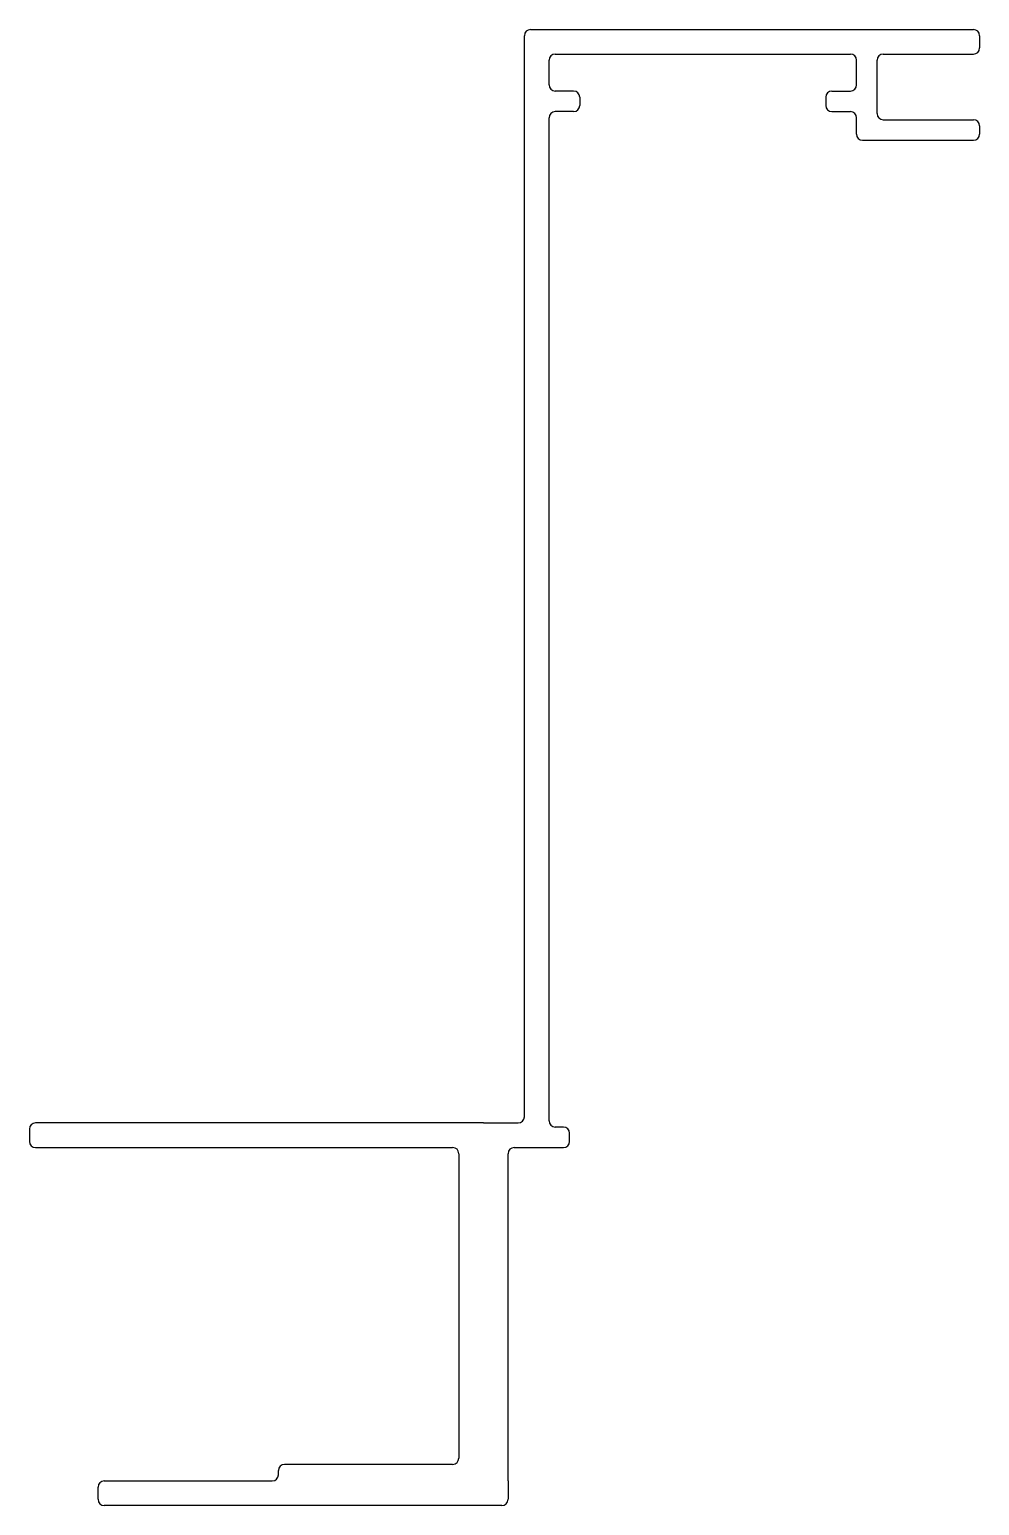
# Model space of a CAD drawing. Extents: x 853.3 to 899.6, y 428.4 to 500.3.
import ezdxf

# ---------------------------------------------------------------- set-up
doc = ezdxf.new("R2010")
doc.units = 0
doc.layers.get('0').update_dxf_attribs({"linetype": 'CONTINUOUS'})

msp = doc.modelspace()

# ---------------------------------------------------------------- linework, layer by layer
at = {"color": 0}
for p, q in [((877.711, 500.302), (899.311, 500.302)), ((877.411, 447.302), (877.411, 500.002)), ((899.611, 500.002), (899.611, 499.402)), ((878.611, 497.602), (878.611, 498.802)), ((878.911, 499.102), (893.311, 499.102)), ((893.611, 497.602), (893.611, 498.802)), ((894.611, 496.202), (894.611, 498.802)), ((894.911, 499.102), (899.311, 499.102)), ((879.811, 497.302), (878.911, 497.302)), ((892.411, 497.302), (893.311, 497.302)), ((880.111, 497.002), (880.111, 496.602)), ((892.111, 497.002), (892.111, 496.602)), ((878.611, 447.102), (878.611, 496.002)), ((879.811, 496.302), (878.911, 496.302)), ((892.411, 496.302), (893.311, 496.302)), ((893.611, 495.202), (893.611, 496.002)), ((894.911, 495.902), (899.311, 495.902)), ((899.611, 495.602), (899.611, 495.202)), ((893.911, 494.902), (899.311, 494.902)), ((875.411, 447.002), (853.569, 447.002)), ((875.411, 447.002), (877.111, 447.002)), ((853.269, 446.702), (853.269, 446.102)), ((879.311, 446.802), (878.911, 446.802)), ((879.611, 446.102), (879.611, 446.502)), ((853.569, 445.802), (873.911, 445.802)), ((874.211, 445.502), (874.211, 430.655)), ((876.613, 429.552), (876.613, 445.502)), ((876.913, 445.802), (879.311, 445.802)), ((873.911, 430.355), (865.712, 430.355)), ((856.913, 429.552), (865.112, 429.552)), ((865.412, 429.852), (865.412, 430.055)), ((876.613, 429.552), (876.613, 428.652)), ((856.613, 428.652), (856.613, 429.252)), ((876.313, 428.352), (856.913, 428.352))]:
    msp.add_line(p, q, dxfattribs=at)
for centre, start, end in [((877.711, 500.002), 90, 180), ((899.311, 500.002), 0, 90), ((899.311, 499.402), 270, 0), ((878.911, 498.802), 90, 180), ((893.311, 498.802), 360, 90), ((894.911, 498.802), 90, 180), ((878.911, 497.602), 180, 270), ((879.811, 497.002), 0, 90), ((892.411, 497.002), 90, 180), ((893.311, 497.602), 270, 0), ((879.811, 496.602), 270, 0), ((892.411, 496.602), 180, 270), ((878.911, 496.002), 90, 180), ((893.311, 496.002), 0, 90), ((894.911, 496.202), 180, 270), ((899.311, 495.602), 0, 90), ((893.911, 495.202), 180, 270), ((899.311, 495.202), 270, 0), ((853.569, 446.702), 90, 180), ((877.111, 447.302), 270, 0), ((878.911, 447.102), 180, 270), ((853.569, 446.102), 180, 270), ((879.311, 446.502), 0, 90), ((879.311, 446.102), 270, 0), ((873.911, 445.502), 0, 90), ((876.913, 445.502), 90, 180), ((865.712, 430.055), 90, 180), ((873.911, 430.655), 270, 0), ((856.913, 429.252), 90, 180), ((865.112, 429.852), 270, 0), ((856.913, 428.652), 180, 270), ((876.313, 428.652), 270, 0)]:
    msp.add_arc(centre, 0.3, start, end, dxfattribs=at)

doc.saveas('drawing.dxf')
